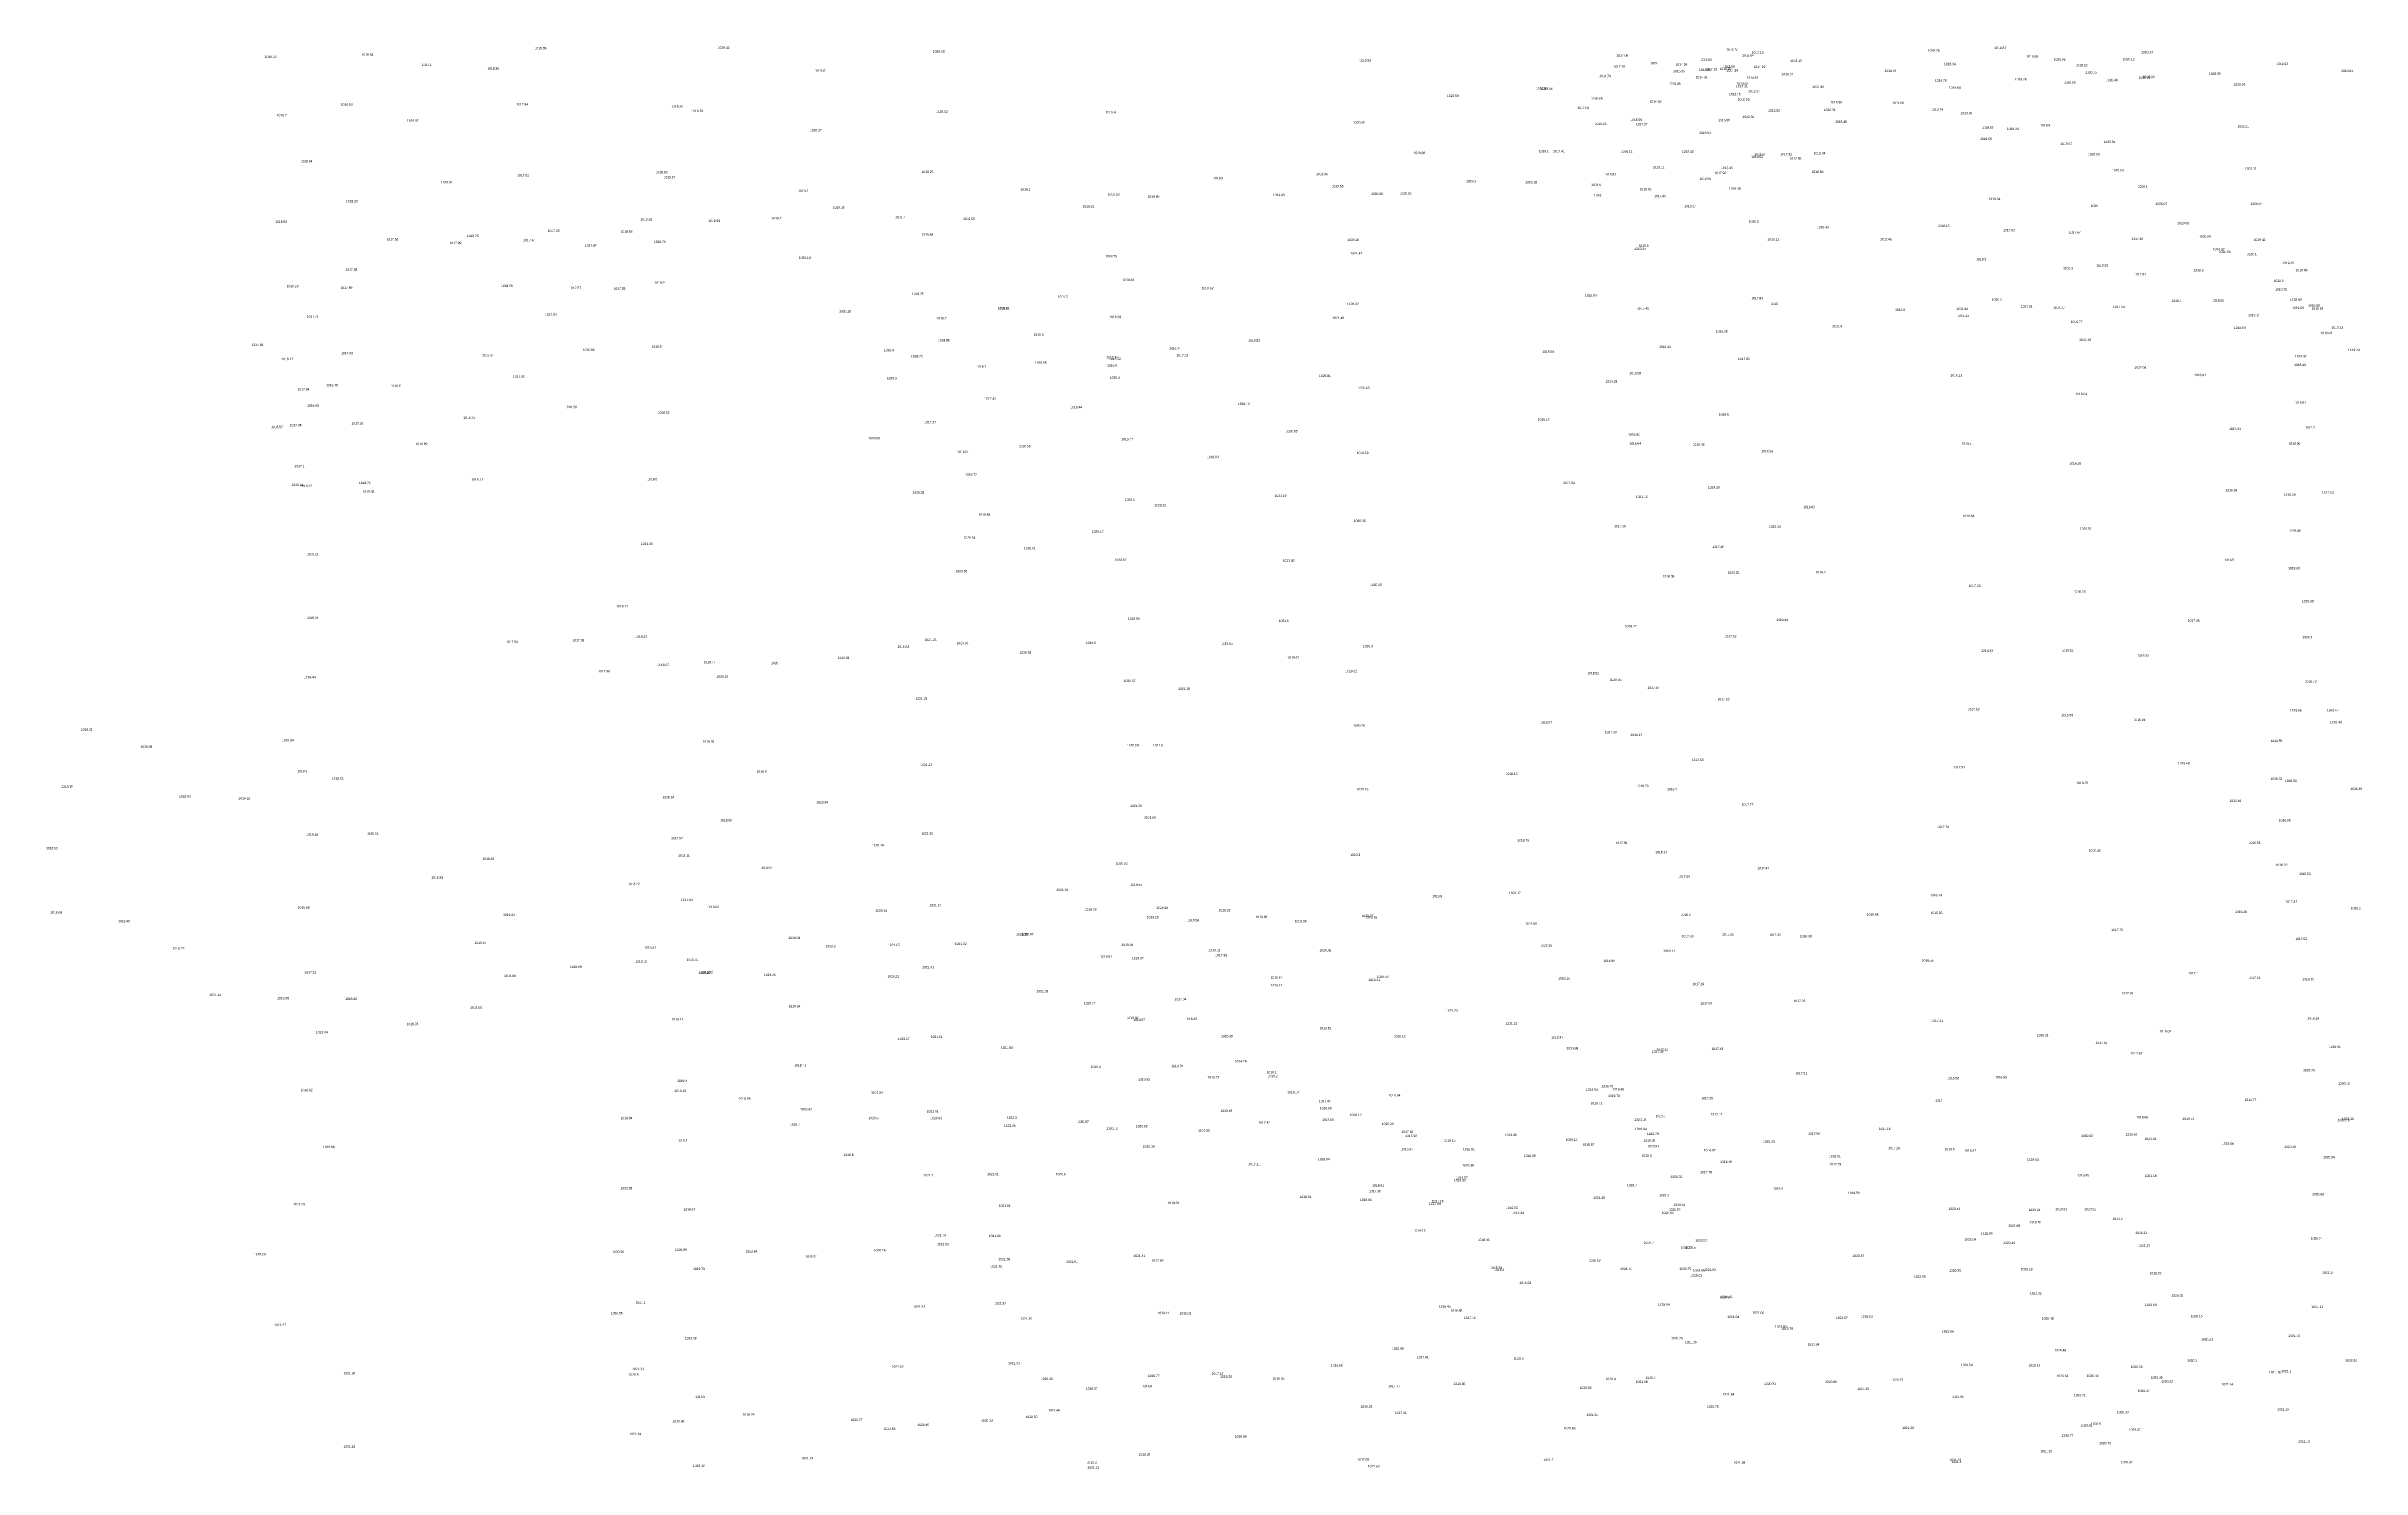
# Model space of a CAD drawing. Header units: inches. Extents: x 628884 to 629912, y 4519174 to 4520145.
# Drawn here: x 628993.6 to 629190.4, y 4519663.6 to 4519784.5 of the extents above; entities that cross this region are included whole.
import ezdxf

# ---------------------------------------------------------------- set-up
doc = ezdxf.new("R2010")
doc.units = ezdxf.units.IN
doc.header["$MEASUREMENT"] = 0

msp = doc.modelspace()

# ---------------------------------------------------------------- texts
for s, p in [('1018.33', (629012.17, 4519783.5, 1018.33)), ('1016.84', (629020.41, 4519783.68, 1016.84)), ('1015.96', (629035.12, 4519784.23, 1015.96)), ('1019.42', (629050.68, 4519784.28, 1019.42)), ('1020.36', (629068.97, 4519783.94, 1020.36)), ('1017.06', (629127.09, 4519783.61, 1017.06)), ('1016.74', (629136.41, 4519784.1, 1016.74)), ('1016.04', (629137.77, 4519783.61, 1016.04)), ('1013.19', (629138.59, 4519783.86, 1013.19)), ('1019.76', (629153.56, 4519784.02, 1019.76)), ('1019.87', (629159.22, 4519784.25, 1019.87)), ('1019.98', (629161.94, 4519783.51, 1019.98)), ('1020.24', (629171.7, 4519783.89, 1020.24)), ('1017.1', (629025.53, 4519782.82, 1017.1)), ('1018.36', (629031.09, 4519782.5, 1018.36)), ('1019.81', (629058.96, 4519782.32, 1019.81)), ('1019.95', (629105.23, 4519783.18, 1019.95)), ('1016.74', (629125.61, 4519781.86, 1016.74)), ('1017.28', (629126.82, 4519782.66, 1017.28)), ('1015', (629129.95, 4519782.94, 1015)), ('1015.95', (629131.91, 4519782.28, 1015.95)), ('1014.94', (629132.12, 4519782.84, 1014.94)), ('1014.31', (629133.82, 4519781.77, 1014.31)), ('1014.89', (629134.1, 4519782.39, 1014.89)), ('1015.82', (629134.22, 4519783.27, 1015.82)), ('1017.19', (629134.65, 4519782.44, 1017.19)), ('1013.29', (629135.86, 4519782.47, 1013.29)), ('1013.66', (629136.15, 4519782.67, 1013.66)), ('1014.39', (629136.43, 4519782.33, 1014.39)), ('1014.61', (629138.15, 4519781.72, 1014.61)), ('1014.19', (629138.75, 4519782.64, 1014.19)), ('1016.57', (629141.12, 4519782.01, 1016.57)), ('1018.15', (629141.85, 4519783.15, 1018.15)), ('1018.78', (629149.88, 4519782.31, 1018.78)), ('1019.78', (629154.16, 4519781.48, 1019.78)), ('1018.34', (629154.93, 4519782.88, 1018.34)), ('1018.26', (629160.96, 4519781.58, 1018.26)), ('1020.05', (629164.27, 4519783.27, 1020.05)), ('1018.52', (629166.13, 4519782.78, 1018.52)), ('1020.15', (629166.94, 4519782.17, 1020.15)), ('1020.48', (629168.71, 4519781.52, 1020.48)), ('1020.12', (629170.13, 4519783.3, 1020.12)), ('1020.25', (629171.49, 4519781.74, 1020.25)), ('1018.33', (629171.83, 4519781.79, 1018.33)), ('1018.68', (629177.46, 4519782.07, 1018.68)), ('1019.28', (629183.19, 4519782.89, 1019.28)), ('1019.81', (629188.7, 4519782.31, 1019.81)), ('1018.93', (629018.64, 4519779.45, 1018.93)), ('1017.64', (629033.56, 4519779.46, 1017.64)), ('1020.59', (629112.68, 4519780.18, 1020.59)), ('1018.93', (629120.25, 4519780.82, 1018.93)), ('1017.46', (629120.65, 4519780.78, 1017.46)), ('1016.68', (629124.9, 4519779.94, 1016.68)), ('1014.83', (629129.91, 4519779.7, 1014.83)), ('1014.48', (629131.53, 4519781.21, 1014.48)), ('1012.45', (629136.65, 4519780.32, 1012.45)), ('1017.11', (629137.25, 4519781, 1017.11)), ('1014.91', (629137.29, 4519781.21, 1014.91)), ('1016.03', (629137.4, 4519779.86, 1016.03)), ('1013.57', (629138.28, 4519780.58, 1013.57)), ('1019.48', (629143.72, 4519780.95, 1019.48)), ('1018.96', (629145.27, 4519779.63, 1018.96)), ('1019.06', (629150.52, 4519779.57, 1019.06)), ('1019.84', (629155.35, 4519780.87, 1019.84)), ('1020.09', (629165.11, 4519781.32, 1020.09)), ('1020.24', (629179.55, 4519781.14, 1020.24)), ('1018.7', (629013.19, 4519778.52, 1018.7)), ('1018.92', (629024.26, 4519778.07, 1018.92)), ('1019.09', (629046.73, 4519779.26, 1019.09)), ('1018.79', (629048.44, 4519778.89, 1018.79)), ('1020.02', (629069.24, 4519778.83, 1020.02)), ('1019.4', (629083.67, 4519778.78, 1019.4)), ('1020.05', (629104.71, 4519777.9, 1020.05)), ('1017.09', (629123.77, 4519779.16, 1017.09)), ('1016.23', (629125.24, 4519777.8, 1016.23)), ('1015.56', (629128.27, 4519778.14, 1015.56)), ('1017.27', (629128.74, 4519777.77, 1017.27)), ('1015.86', (629135.74, 4519778.12, 1015.86)), ('1012.36', (629137.8, 4519778.39, 1012.36)), ('1012.82', (629139.99, 4519778.93, 1012.82)), ('1018.51', (629144.72, 4519778.98, 1018.51)), ('1018.48', (629145.68, 4519777.98, 1018.48)), ('1019.74', (629153.86, 4519779.02, 1019.74)), ('1019.69', (629156.34, 4519778.71, 1019.69)), ('1019.9', (629163.12, 4519777.67, 1019.9)), ('1020.21', (629179.88, 4519777.58, 1020.21)), ('1020.27', (629058.53, 4519777.26, 1020.27)), ('1019.01', (629134.12, 4519777.04, 1019.01)), ('1019.68', (629158, 4519776.52, 1019.68)), ('1019.97', (629158.14, 4519777.47, 1019.97)), ('1019.94', (629160.28, 4519777.38, 1019.94)), ('1019.97', (629164.83, 4519776.1, 1019.97)), ('1020.31', (629168.5, 4519776.26, 1020.31)), ('1018.64', (629015.23, 4519774.62, 1018.64)), ('1018.63', (629045.41, 4519773.69, 1018.63)), ('1020.25', (629068.02, 4519773.71, 1020.25)), ('1020.88', (629109.83, 4519775.32, 1020.88)), ('1019.1', (629120.49, 4519775.48, 1019.1)), ('1017.41', (629121.7, 4519775.47, 1017.41)), ('1018.11', (629127.45, 4519775.45, 1018.11)), ('1018.11', (629130.16, 4519774.11, 1018.11)), ('1018.43', (629132.65, 4519775.44, 1018.43)), ('1017.92', (629135.42, 4519773.62, 1017.92)), ('1017.45', (629135.98, 4519774.05, 1017.45)), ('1018.83', (629138.55, 4519775, 1018.83)), ('1018.64', (629138.79, 4519775.19, 1018.64)), ('1017.32', (629141.02, 4519775.22, 1017.32)), ('1017.55', (629141.81, 4519774.84, 1017.55)), ('1018.58', (629143.68, 4519773.72, 1018.58)), ('1019.34', (629143.86, 4519775.3, 1019.34)), ('1020.03', (629167.18, 4519775.22, 1020.03)), ('1020.08', (629169.22, 4519773.85, 1020.08)), ('1020.11', (629180.52, 4519773.99, 1020.11)), ('1018.51', (629027.15, 4519772.83, 1018.51)), ('1017.52', (629033.64, 4519773.43, 1017.52)), ('1019.67', (629046.09, 4519773.26, 1019.67)), ('1020.2', (629057.53, 4519772.09, 1020.2)), ('1019.1', (629076.42, 4519772.21, 1019.1)), ('1019.03', (629083.84, 4519771.8, 1019.03)), ('1019.95', (629087.23, 4519771.63, 1019.95)), ('1019.8', (629092.81, 4519773.17, 1019.8)), ('1019.93', (629097.88, 4519771.75, 1019.93)), ('1019.96', (629101.55, 4519773.53, 1019.96)), ('1019.66', (629102.88, 4519772.5, 1019.66)), ('1020.99', (629106.23, 4519771.85, 1020.99)), ('1020.03', (629108.66, 4519771.88, 1020.03)), ('1019.3', (629114.31, 4519772.93, 1019.3)), ('1019.18', (629119.33, 4519772.84, 1019.18)), ('1018.6', (629124.93, 4519772.62, 1018.6)), ('1018.1', (629125.17, 4519771.72, 1018.1)), ('1018.85', (629126.06, 4519773.51, 1018.85)), ('1019.05', (629129.06, 4519772.24, 1019.05)), ('1017.95', (629130.29, 4519771.66, 1017.95)), ('1018.95', (629134.14, 4519773.13, 1018.95)), ('1018.38', (629136.65, 4519772.29, 1018.38)), ('1020.1', (629171.4, 4519772.47, 1020.1)), ('1018.23', (629019.08, 4519771.22, 1018.23)), ('1019.28', (629044.11, 4519769.67, 1019.28)), ('1019.7', (629055.25, 4519769.77, 1019.7)), ('1019.25', (629060.47, 4519770.69, 1019.25)), ('1019.7', (629065.76, 4519769.87, 1019.7)), ('1019.55', (629071.54, 4519769.72, 1019.55)), ('1019.31', (629081.69, 4519770.77, 1019.31)), ('1018.27', (629132.85, 4519770.81, 1018.27)), ('1019.64', (629158.72, 4519771.41, 1019.64)), ('1020', (629167.41, 4519770.82, 1020)), ('1020.07', (629172.91, 4519771, 1020.07)), ('1020.04', (629180.99, 4519771, 1020.04)), ('1018.92', (629013.07, 4519769.48, 1018.92)), ('1017.63', (629022.53, 4519767.99, 1017.63)), ('1017.99', (629027.89, 4519767.67, 1017.99)), ('1018.76', (629029.36, 4519768.27, 1018.76)), ('1017.47', (629034.14, 4519767.92, 1017.47)), ('1017.35', (629036.23, 4519768.7, 1017.35)), ('1018.58', (629042.43, 4519768.65, 1018.58)), ('1019.76', (629045.26, 4519767.77, 1019.76)), ('1018.99', (629049.89, 4519769.55, 1018.99)), ('1019.89', (629068.01, 4519768.38, 1019.89)), ('1020.26', (629104.22, 4519767.93, 1020.26)), ('1018.2', (629138.34, 4519769.49, 1018.2)), ('1018.11', (629139.93, 4519767.96, 1018.11)), ('1018.43', (629144.14, 4519769.02, 1018.43)), ('1018.46', (629149.5, 4519767.99, 1018.46)), ('1018.15', (629154.4, 4519769.12, 1018.15)), ('1017.93', (629159.97, 4519768.76, 1017.93)), ('1017.47', (629165.55, 4519768.57, 1017.47)), ('1017.49', (629170.88, 4519768.03, 1017.49)), ('1020.08', (629174.77, 4519769.36, 1020.08)), ('1020.08', (629176.62, 4519768.21, 1020.08)), ('1019.42', (629181.26, 4519767.95, 1019.42)), ('1017.87', (629039.39, 4519767.46, 1017.87)), ('1020.14', (629057.58, 4519766.42, 1020.14)), ('1018.75', (629083.62, 4519766.54, 1018.75)), ('1021.47', (629104.47, 4519766.79, 1021.47)), ('1019.04', (629128.6, 4519767.17, 1019.04)), ('1018.6', (629128.97, 4519767.45, 1018.6)), ('1019.2', (629157.68, 4519766.29, 1019.2)), ('1019.35', (629167.89, 4519765.76, 1019.35)), ('1018.32', (629177.79, 4519767.13, 1018.32)), ('1020.06', (629178.29, 4519766.91, 1020.06)), ('1020.1', (629180.67, 4519766.72, 1020.1)), ('1019.29', (629183.69, 4519765.97, 1019.29)), ('1018.29', (629014.04, 4519764.01, 1018.29)), ('1017.99', (629018.62, 4519763.87, 1017.99)), ('1017.88', (629019.04, 4519765.41, 1017.88)), ('1018.96', (629032.26, 4519764.03, 1018.96)), ('1017.57', (629038.07, 4519763.85, 1017.57)), ('1017.39', (629041.83, 4519763.8, 1017.39)), ('1018.91', (629045.3, 4519764.3, 1018.91)), ('1019.63', (629085.09, 4519764.53, 1019.63)), ('1019.92', (629091.83, 4519763.84, 1019.92)), ('1016.3', (629165.06, 4519765.53, 1016.3)), ('1017.81', (629171.12, 4519765.01, 1017.81)), ('1018.9', (629176.15, 4519765.36, 1018.9)), ('1020.2', (629182.96, 4519764.45, 1020.2)), ('1018.78', (629183.09, 4519763.71, 1018.78)), ('1018.89', (629184.83, 4519765.37, 1018.89)), ('1020.18', (629061, 4519761.86, 1020.18)), ('1019.75', (629067.19, 4519763.34, 1019.75)), ('1019.01', (629074.49, 4519762.12, 1019.01)), ('1018.81', (629074.51, 4519762.11, 1018.81)), ('1019.3', (629079.59, 4519763.11, 1019.3)), ('1020.32', (629104.18, 4519762.49, 1020.32)), ('1019.04', (629124.41, 4519763.21, 1019.04)), ('1017.46', (629128.84, 4519762.11, 1017.46)), ('1017.83', (629138.55, 4519762.98, 1017.83)), ('1016', (629140.2, 4519762.5, 1016)), ('1016.6', (629150.78, 4519761.99, 1016.6)), ('1018.44', (629155.96, 4519762.08, 1018.44)), ('1015.5', (629159, 4519762.86, 1015.5)), ('1017.51', (629161.47, 4519762.27, 1017.51)), ('1016.37', (629164.21, 4519762.17, 1016.37)), ('1017.54', (629169.3, 4519762.25, 1017.54)), ('1018.1', (629174.28, 4519762.75, 1018.1)), ('1018.66', (629177.75, 4519762.78, 1018.66)), ('1019.89', (629184.35, 4519762.87, 1019.89)), ('1019.08', (629184.53, 4519762.15, 1019.08)), ('1019.89', (629185.89, 4519762.36, 1019.89)), ('1019.34', (629186.19, 4519762.1, 1019.34)), ('1017.71', (629015.75, 4519761.43, 1017.71)), ('1017.84', (629036, 4519761.59, 1017.84)), ('1018.7', (629069.28, 4519761.27, 1018.7)), ('1016.6', (629077.54, 4519759.89, 1016.6)), ('1018.39', (629083.98, 4519761.38, 1018.39)), ('1021.48', (629102.94, 4519761.3, 1021.48)), ('1016.09', (629135.54, 4519760.16, 1016.09)), ('1016.9', (629145.42, 4519760.6, 1016.9)), ('1015.15', (629156.07, 4519761.49, 1015.15)), ('1016.77', (629165.71, 4519760.97, 1016.77)), ('1018.54', (629179.58, 4519760.46, 1018.54)), ('1019.14', (629180.79, 4519761.54, 1019.14)), ('1019.03', (629186.94, 4519760.02, 1019.03)), ('1019.23', (629187.87, 4519760.49, 1019.23)), ('1017.84', (629011.05, 4519759.02, 1017.84)), ('1018.17', (629013.59, 4519757.81, 1018.17)), ('1017.93', (629018.67, 4519758.3, 1017.93)), ('1019.24', (629030.65, 4519758.14, 1019.24)), ('1016.88', (629039.21, 4519758.58, 1016.88)), ('1018.9', (629045.06, 4519758.87, 1018.9)), ('1018.9', (629064.81, 4519758.57, 1018.9)), ('1018.73', (629067.11, 4519758.05, 1018.73)), ('1018.86', (629069.41, 4519759.41, 1018.86)), ('1017.25', (629083.72, 4519757.96, 1017.25)), ('1017.22', (629083.95, 4519757.82, 1017.22)), ('1016.74', (629089.06, 4519758.7, 1016.74)), ('1017.32', (629089.68, 4519758.12, 1017.32)), ('1019.83', (629095.79, 4519759.38, 1019.83)), ('1018.64', (629120.78, 4519758.44, 1018.64)), ('1016.43', (629130.71, 4519758.84, 1016.43)), ('1017.85', (629137.42, 4519757.82, 1017.85)), ('1016.43', (629166.42, 4519759.44, 1016.43)), ('1018.92', (629184.77, 4519758.04, 1018.92)), ('1019.24', (629189.28, 4519758.58, 1019.24)), ('1017.89', (629033.27, 4519756.33, 1017.89)), ('1019.5', (629065.06, 4519756.18, 1019.5)), ('1016.7', (629072.67, 4519757.16, 1016.7)), ('1016.85', (629077.65, 4519757.5, 1016.85)), ('1016.9', (629083.79, 4519757.26, 1016.9)), ('1018.3', (629084.02, 4519756.24, 1018.3)), ('1020.81', (629101.8, 4519756.38, 1020.81)), ('1014.53', (629126.16, 4519755.9, 1014.53)), ('1016.55', (629128.19, 4519756.61, 1016.55)), ('1016.23', (629155.48, 4519756.42, 1016.23)), ('1017.04', (629171.13, 4519757.08, 1017.04)), ('1016.91', (629176.2, 4519756.45, 1016.91)), ('1018.43', (629184.7, 4519757.31, 1018.43)), ('1017.94', (629014.97, 4519755.24, 1017.94)), ('1016.93', (629015.78, 4519753.86, 1016.93)), ('1018.45', (629017.39, 4519755.59, 1018.45)), ('1018.6', (629022.88, 4519755.52, 1018.6)), ('1017.41', (629073.35, 4519754.44, 1017.41)), ('1019.43', (629094.91, 4519754, 1019.43)), ('1020.03', (629105.09, 4519755.35, 1020.03)), ('1016.04', (629166.1, 4519754.84, 1016.04)), ('1018.81', (629184.72, 4519754.1, 1018.81)), ('1018.57', (629012.71, 4519752.03, 1018.57)), ('1017.96', (629014.3, 4519752.19, 1017.96)), ('1017.92', (629019.55, 4519752.34, 1017.92)), ('1019.35', (629029.06, 4519752.82, 1019.35)), ('1016.38', (629037.7, 4519753.73, 1016.38)), ('1018.92', (629045.58, 4519753.26, 1018.92)), ('1017.37', (629068.25, 4519752.44, 1017.37)), ('1016.44', (629080.66, 4519753.71, 1016.44)), ('1018.17', (629120.4, 4519752.67, 1018.17)), ('1018.6', (629135.79, 4519753.09, 1018.6)), ('1017.2', (629185.64, 4519751.98, 1017.2)), ('1018.69', (629025, 4519750.59, 1018.69)), ('1020.08', (629063.47, 4519751.07, 1020.08)), ('1016.58', (629076.27, 4519750.41, 1016.58)), ('1019.47', (629084.99, 4519751, 1019.47)), ('1020.85', (629098.97, 4519751.68, 1020.85)), ('1016.84', (629128.08, 4519751.38, 1016.84)), ('1016.04', (629128.18, 4519750.64, 1016.04)), ('1016.48', (629133.57, 4519750.54, 1016.48)), ('1016.56', (629139.41, 4519749.97, 1016.56)), ('1016.4', (629156.43, 4519750.62, 1016.4)), ('1015.81', (629179.18, 4519751.87, 1015.81)), ('1018.96', (629184.23, 4519750.63, 1018.96)), ('1017.1', (629014.7, 4519748.7, 1017.1)), ('1018.01', (629071.06, 4519749.91, 1018.01)), ('1016.72', (629071.72, 4519747.98, 1016.72)), ('1019.93', (629092.28, 4519749.48, 1019.93)), ('1019.89', (629105.01, 4519749.83, 1019.89)), ('1016.18', (629165.59, 4519748.94, 1016.18)), ('1018.64', (629014.45, 4519747.11, 1018.64)), ('1019.12', (629015.2, 4519747.02, 1019.12)), ('1018.72', (629020.18, 4519747.28, 1018.72)), ('1018.38', (629020.49, 4519746.54, 1018.38)), ('1019.17', (629029.74, 4519747.56, 1019.17)), ('1018.9', (629044.7, 4519747.6, 1018.9)), ('1020.28', (629067.24, 4519746.46, 1020.28)), ('1021.19', (629098.03, 4519746.19, 1021.19)), ('1017.86', (629122.55, 4519747.28, 1017.86)), ('1021.12', (629128.74, 4519746.1, 1021.12)), ('1019.39', (629134.86, 4519746.89, 1019.39)), ('1016.53', (629178.87, 4519746.66, 1016.53)), ('1019.26', (629183.84, 4519746.3, 1019.26)), ('1017.03', (629187.07, 4519746.45, 1017.03)), ('1019.58', (629072.86, 4519744.58, 1019.58)), ('1020.5', (629085.3, 4519745.88, 1020.5)), ('1020.12', (629087.8, 4519745.38, 1020.12)), ('1020.05', (629104.76, 4519744.05, 1020.05)), ('1016.83', (629142.97, 4519745.23, 1016.83)), ('1016.84', (629156.51, 4519744.47, 1016.84)), ('1019.03', (629044.15, 4519742.1, 1019.03)), ('1020.04', (629071.59, 4519742.63, 1020.04)), ('1020.17', (629082.49, 4519743.15, 1020.17)), ('1017.56', (629126.89, 4519743.61, 1017.56)), ('1020.04', (629140.05, 4519743.57, 1020.04)), ('1016.51', (629166.49, 4519743.39, 1016.51)), ('1019.48', (629184.24, 4519743.22, 1019.48)), ('1019.21', (629015.77, 4519741.23, 1019.21)), ('1020.01', (629076.72, 4519741.74, 1020.01)), ('1020.67', (629084.44, 4519740.73, 1020.67)), ('1021.48', (629098.71, 4519740.68, 1021.48)), ('1017.46', (629135.23, 4519741.84, 1017.46)), ('1016.5', (629178.76, 4519740.73, 1016.5)), ('1020.65', (629070.9, 4519739.78, 1020.65)), ('1020.25', (629106.14, 4519738.62, 1020.25)), ('1018.08', (629131.01, 4519739.34, 1018.08)), ('1020.32', (629136.54, 4519739.66, 1020.32)), ('1016.2', (629144.02, 4519739.68, 1016.2)), ('1017.39', (629157.04, 4519738.53, 1017.39)), ('1019.69', (629184.19, 4519740.03, 1019.69)), ('1018.17', (629042.06, 4519736.79, 1018.17)), ('1016.28', (629165.96, 4519738.04, 1016.28)), ('1019.93', (629185.36, 4519737.23, 1019.93)), ('1019.34', (629015.74, 4519735.81, 1019.34)), ('1019.25', (629043.68, 4519734.21, 1019.25)), ('1020.58', (629085.56, 4519735.74, 1020.58)), ('1021.5', (629098.38, 4519735.56, 1021.5)), ('1018.27', (629127.8, 4519735.09, 1018.27)), ('1017.52', (629136.29, 4519734.25, 1017.52)), ('1019.44', (629140.67, 4519735.65, 1019.44)), ('1017.45', (629175.66, 4519735.58, 1017.45)), ('1017.59', (629032.69, 4519733.76, 1017.59)), ('1017.99', (629038.34, 4519733.91, 1017.99)), ('1019.94', (629060.87, 4519732.42, 1019.94)), ('1019.82', (629065.96, 4519733.36, 1019.82)), ('1021.23', (629068.27, 4519733.95, 1021.23)), ('1020.03', (629070.99, 4519733.67, 1020.03)), ('1019.93', (629076.34, 4519732.86, 1019.93)), ('1019.5', (629081.98, 4519733.69, 1019.5)), ('1021.65', (629093.47, 4519733.64, 1021.65)), ('1019.67', (629099.12, 4519732.43, 1019.67)), ('1020.3', (629105.53, 4519733.41, 1020.3)), ('1016.93', (629158.1, 4519733.02, 1016.93)), ('1015.52', (629164.94, 4519733.04, 1015.52)), ('1016.03', (629171.36, 4519732.6, 1016.03)), ('1020.4', (629185.41, 4519734.17, 1020.4)), ('1019.44', (629015.51, 4519730.78, 1019.44)), ('1017.56', (629040.53, 4519731.27, 1017.56)), ('1018.05', (629045.55, 4519731.81, 1018.05)), ('1018.77', (629049.48, 4519732.05, 1018.77)), ('1020.21', (629050.58, 4519730.82, 1020.21)), ('1020', (629055.22, 4519731.97, 1020)), ('1020.67', (629085.2, 4519730.45, 1020.67)), ('1020.32', (629104.04, 4519731.29, 1020.32)), ('1018.52', (629124.61, 4519731.11, 1018.52)), ('1020.05', (629126.51, 4519730.55, 1020.05)), ('1019.73', (629185.6, 4519730.41, 1019.73)), ('1021.23', (629067.5, 4519728.96, 1021.23)), ('1021.28', (629089.83, 4519729.78, 1021.28)), ('1017.87', (629129.73, 4519729.87, 1017.87)), ('1017.18', (629135.69, 4519728.91, 1017.18)), ('1018.31', (628996.54, 4519726.32, 1018.31)), ('1020.26', (629104.7, 4519726.65, 1020.26)), ('1018.57', (629120.62, 4519726.91, 1018.57)), ('1017.18', (629156.95, 4519728.05, 1017.18)), ('1015.99', (629164.91, 4519727.54, 1015.99)), ('1016.84', (629171.06, 4519727.15, 1016.84)), ('1018.66', (629184.35, 4519727.95, 1018.66)), ('1020.47', (629187.49, 4519727.97, 1020.47)), ('1019.44', (629187.75, 4519726.95, 1019.44)), ('1018.88', (629001.61, 4519724.88, 1018.88)), ('1019.34', (629013.64, 4519725.42, 1019.34)), ('1019.65', (629049.39, 4519725.29, 1019.65)), ('1020.59', (629085.48, 4519724.98, 1020.59)), ('1021.8', (629087.68, 4519724.98, 1021.8)), ('1017.39', (629126.1, 4519726.1, 1017.39)), ('1018.17', (629128.28, 4519725.87, 1018.17)), ('1016.55', (629182.7, 4519725.35, 1016.55)), ('1019.3', (629014.94, 4519722.79, 1019.3)), ('1019.8', (629053.99, 4519722.76, 1019.8)), ('1021.13', (629067.91, 4519723.33, 1021.13)), ('1018.13', (629117.67, 4519722.55, 1018.13)), ('1017.58', (629133.51, 4519723.74, 1017.58)), ('1017.51', (629155.72, 4519723.11, 1017.51)), ('1015.48', (629174.82, 4519723.45, 1015.48)), ('1018.35', (628994.87, 4519721.47, 1018.35)), ('1019.04', (629004.88, 4519720.63, 1019.04)), ('1019.16', (629009.94, 4519720.45, 1019.16)), ('1019.01', (629017.89, 4519722.16, 1019.01)), ('1018.64', (629045.99, 4519720.57, 1018.64)), ('1020.16', (629105, 4519721.24, 1020.16)), ('1016.73', (629128.81, 4519721.52, 1016.73)), ('1015.7', (629131.4, 4519721.25, 1015.7)), ('1016.25', (629166.18, 4519721.78, 1016.25)), ('1016.32', (629182.69, 4519722.14, 1016.32)), ('1018.33', (629183.92, 4519721.96, 1018.33)), ('1016.49', (629189.49, 4519721.28, 1016.49)), ('1018.58', (629050.9, 4519718.61, 1018.58)), ('1020.04', (629059.06, 4519720.14, 1020.04)), ('1021.23', (629085.75, 4519719.83, 1021.23)), ('1019.69', (629086.93, 4519718.84, 1019.69)), ('1017.77', (629137.74, 4519719.94, 1017.77)), ('1013.81', (629179.21, 4519720.26, 1013.81)), ('1016.05', (629183.4, 4519718.6, 1016.05)), ('1016.44', (629015.71, 4519717.39, 1016.44)), ('1018.91', (629020.87, 4519717.49, 1018.91)), ('1017.87', (629046.72, 4519717.08, 1017.87)), ('1020.14', (629063.8, 4519716.48, 1020.14)), ('1021.25', (629067.99, 4519717.48, 1021.25)), ('1018.75', (629118.66, 4519716.9, 1018.75)), ('1017.89', (629127.01, 4519716.68, 1017.89)), ('1017.78', (629154.37, 4519718.05, 1017.78)), ('1016.56', (629180.84, 4519716.69, 1016.56)), ('1018.52', (628993.58, 4519716.23, 1018.52)), ('1018.82', (629030.68, 4519715.33, 1018.82)), ('1018.11', (629047.31, 4519715.61, 1018.11)), ('1019.9', (629054.4, 4519714.57, 1019.9)), ('1020.92', (629084.52, 4519714.94, 1020.92)), ('1020.3', (629104.46, 4519715.67, 1020.3)), ('1016.14', (629130.39, 4519715.9, 1016.14)), ('1017.47', (629139.08, 4519714.53, 1017.47)), ('1016.43', (629167.24, 4519716.03, 1016.43)), ('1016.22', (629183.13, 4519714.81, 1016.22)), ('1018.83', (629026.34, 4519713.74, 1018.83)), ('1018.22', (629043.06, 4519713.19, 1018.22)), ('1021.33', (629079.48, 4519712.7, 1021.33)), ('1019.55', (629085.76, 4519713.13, 1019.55)), ('1017.59', (629132.35, 4519713.83, 1017.59)), ('1015.53', (629185.12, 4519714.05, 1015.53)), ('1018.69', (628993.95, 4519710.76, 1018.69)), ('1016.69', (629014.98, 4519711.2, 1016.69)), ('1019.21', (629032.44, 4519710.57, 1019.21)), ('1017.83', (629047.56, 4519711.85, 1017.83)), ('1018.06', (629049.8, 4519711.24, 1018.06)), ('1020.14', (629064.08, 4519710.93, 1020.14)), ('1021.17', (629068.69, 4519711.39, 1021.17)), ('1019.78', (629081.88, 4519711.02, 1019.78)), ('1020.18', (629087.97, 4519711.17, 1020.18)), ('1020.22', (629093.27, 4519710.96, 1020.22)), ('1019.8', (629111.43, 4519712.16, 1019.8)), ('1020.17', (629117.95, 4519712.43, 1020.17)), ('1016.2', (629132.55, 4519710.58, 1016.2)), ('1015.85', (629148.37, 4519710.59, 1015.85)), ('1016.14', (629153.76, 4519712.23, 1016.14)), ('1015.55', (629153.8, 4519710.74, 1015.55)), ('1016.28', (629179.69, 4519710.83, 1016.28)), ('1017.47', (629183.96, 4519711.69, 1017.47)), ('1018.2', (629189.52, 4519711.14, 1018.2)), ('1018.48', (628999.71, 4519710.04, 1018.48)), ('1019.03', (629056.7, 4519708.62, 1019.03)), ('1021.38', (629076.05, 4519708.91, 1021.38)), ('1020.97', (629076.53, 4519708.92, 1020.97)), ('1019.29', (629087.16, 4519710.37, 1019.29)), ('1019.58', (629090.61, 4519710.12, 1019.58)), ('1019.88', (629096.41, 4519710.39, 1019.88)), ('1019.99', (629099.74, 4519710.03, 1019.99)), ('1020.27', (629105.42, 4519710.48, 1020.27)), ('1019.78', (629105.73, 4519710.33, 1019.78)), ('1019.06', (629119.32, 4519709.82, 1019.06)), ('1017.39', (629132.64, 4519708.76, 1017.39)), ('1017.25', (629136.07, 4519708.91, 1017.25)), ('1017.32', (629140.07, 4519708.86, 1017.32)), ('1016.93', (629142.68, 4519708.76, 1016.93)), ('1017.79', (629169.16, 4519709.29, 1017.79)), ('1018.72', (629004.35, 4519707.7, 1018.72)), ('1018.67', (629030.01, 4519708.2, 1018.67)), ('1018.41', (629044.43, 4519707.78, 1018.41)), ('1018.31', (629048.05, 4519706.75, 1018.31)), ('1020.3', (629059.85, 4519707.91, 1020.3)), ('1021.05', (629065.16, 4519708.01, 1021.05)), ('1021.52', (629070.84, 4519708.11, 1021.52)), ('1019.51', (629083.21, 4519707.02, 1019.51)), ('1019.58', (629085.01, 4519708.03, 1019.58)), ('1019.27', (629085.9, 4519706.88, 1019.27)), ('1019.19', (629092.41, 4519707.56, 1019.19)), ('1017.98', (629092.99, 4519707.14, 1017.98)), ('1020.36', (629101.84, 4519707.55, 1020.36)), ('1020.16', (629120.62, 4519707.97, 1020.16)), ('1016.65', (629125.97, 4519706.67, 1016.65)), ('1016.11', (629131.06, 4519707.5, 1016.11)), ('1016.55', (629153.05, 4519706.7, 1016.55)), ('1017.52', (629184.8, 4519708.53, 1017.52)), ('1017.31', (629015.55, 4519705.67, 1017.31)), ('1018.89', (629032.52, 4519705.39, 1018.89)), ('1018.69', (629038.12, 4519706.16, 1018.69)), ('1019.16', (629043.67, 4519706.6, 1019.16)), ('1018.65', (629049.05, 4519705.64, 1018.65)), ('1019.52', (629049.28, 4519705.7, 1019.52)), ('1019.25', (629054.61, 4519705.48, 1019.25)), ('1020.22', (629065.11, 4519705.34, 1020.22)), ('1021.41', (629068.06, 4519706.12, 1021.41)), ('1019.67', (629097.69, 4519705.25, 1019.67)), ('1020.11', (629105.99, 4519705.04, 1020.11)), ('1020.53', (629106.72, 4519705.31, 1020.53)), ('1019.15', (629122.13, 4519705.17, 1019.15)), ('1017.19', (629133.55, 4519704.69, 1017.19)), ('1017.1', (629175.7, 4519705.6, 1017.1)), ('1017.01', (629180.84, 4519705.22, 1017.01)), ('1018.35', (629185.39, 4519705.11, 1018.35)), ('1019.14', (629007.44, 4519703.78, 1019.14)), ('1019.08', (629013.23, 4519703.49, 1019.08)), ('1018.86', (629019.01, 4519703.43, 1018.86)), ('1018.65', (629029.63, 4519702.69, 1018.65)), ('1018.24', (629056.71, 4519702.8, 1018.24)), ('1021.33', (629077.78, 4519704.08, 1021.33)), ('1019.77', (629081.81, 4519703.06, 1019.77)), ('1017.04', (629089.52, 4519703.41, 1017.04)), ('1019.12', (629097.68, 4519704.58, 1019.12)), ('1017.97', (629134.23, 4519703.03, 1017.97)), ('1017.23', (629142.15, 4519703.25, 1017.23)), ('1017.26', (629170.03, 4519703.9, 1017.26)), ('1018.78', (629024.23, 4519701.29, 1018.78)), ('1019.13', (629046.76, 4519701.69, 1019.13)), ('1019.32', (629085.45, 4519701.82, 1019.32)), ('1019.57', (629086.01, 4519701.65, 1019.57)), ('1016.35', (629090.44, 4519701.72, 1016.35)), ('1019.52', (629101.85, 4519700.94, 1019.52)), ('1021.28', (629112.6, 4519702.43, 1021.28)), ('1021.21', (629117.66, 4519701.33, 1021.21)), ('1017.21', (629153.86, 4519701.57, 1017.21)), ('1019.14', (629185.83, 4519701.77, 1019.14)), ('1018.04', (629016.52, 4519700.59, 1018.04)), ('1019.67', (629066, 4519700.03, 1019.67)), ('1021.61', (629068.8, 4519700.2, 1021.61)), ('1021.84', (629074.76, 4519699.29, 1021.84)), ('1015.55', (629093.48, 4519700.26, 1015.55)), ('1020.12', (629108.15, 4519700.25, 1020.12)), ('1019.47', (629121.55, 4519700.15, 1019.47)), ('1019.88', (629122.84, 4519699.24, 1019.88)), ('1017.38', (629130.1, 4519698.95, 1017.38)), ('1017.54', (629130.49, 4519699.11, 1017.54)), ('1017.43', (629135.17, 4519699.18, 1017.43)), ('1016.31', (629162.83, 4519700.34, 1016.31)), ('1017.52', (629167.82, 4519699.7, 1017.52)), ('1017.67', (629170.81, 4519698.8, 1017.67)), ('1018.02', (629173.25, 4519700.67, 1018.02)), ('1019.61', (629187.67, 4519699.36, 1019.61)), ('1018.41', (629057.19, 4519697.79, 1018.41)), ('1020.4', (629082.4, 4519697.66, 1020.4)), ('1019.76', (629089.24, 4519697.72, 1019.76)), ('1014.76', (629094.64, 4519698.12, 1014.76)), ('1018.1', (629097.35, 4519697.19, 1018.1)), ('1016.2', (629097.44, 4519696.87, 1016.2)), ('1017.21', (629142.29, 4519697.11, 1017.21)), ('1019.75', (629185.46, 4519697.37, 1019.75)), ('1018.82', (629015.24, 4519695.68, 1018.82)), ('1019.19', (629047, 4519695.61, 1019.19)), ('1019.4', (629047.23, 4519696.46, 1019.4)), ('1018.99', (629052.47, 4519694.95, 1018.99)), ('1019.24', (629063.72, 4519695.47, 1019.24)), ('1019.63', (629086.43, 4519696.58, 1019.63)), ('1015.73', (629092.32, 4519696.76, 1015.73)), ('1016.15', (629099.1, 4519695.51, 1016.15)), ('1019.04', (629107.73, 4519695.23, 1019.04)), ('1018.94', (629124.49, 4519695.72, 1018.94)), ('1018.76', (629125.82, 4519696.01, 1018.76)), ('1019.78', (629126.38, 4519695.18, 1019.78)), ('1019.98', (629126.73, 4519695.74, 1019.98)), ('1017.25', (629134.3, 4519694.99, 1017.25)), ('1016.96', (629155.22, 4519696.69, 1016.96)), ('1016.55', (629159.28, 4519696.76, 1016.55)), ('1019.77', (629180.49, 4519694.85, 1019.77)), ('1020.16', (629188.45, 4519696.23, 1020.16)), ('1019.84', (629042.43, 4519693.3, 1019.84)), ('1018.82', (629057.69, 4519694.04, 1018.82)), ('1020.5', (629063.5, 4519693.3, 1020.5)), ('1021.74', (629068.45, 4519693.85, 1021.74)), ('1020.96', (629068.76, 4519693.3, 1020.96)), ('1022.3', (629075.27, 4519693.34, 1022.3)), ('1020.87', (629081.23, 4519692.99, 1020.87)), ('1019.48', (629093.43, 4519693.91, 1019.48)), ('1017.92', (629096.64, 4519692.91, 1017.92)), ('1017.45', (629101.79, 4519694.74, 1017.45)), ('1016.56', (629101.87, 4519694.14, 1016.56)), ('1017.66', (629102.06, 4519693.16, 1017.66)), ('1016.12', (629104.42, 4519693.56, 1016.12)), ('1018.71', (629124.89, 4519694.57, 1018.71)), ('1020.18', (629128.6, 4519693.16, 1020.18)), ('1015.7', (629130.43, 4519693.47, 1015.7)), ('1017.12', (629135.09, 4519693.62, 1017.12)), ('1017', (629154.19, 4519694.79, 1017)), ('1018.86', (629171.28, 4519693.36, 1018.86)), ('1019.72', (629175.21, 4519693.24, 1019.72)), ('1020.76', (629188.41, 4519693.13, 1020.76)), ('1020.33', (629188.76, 4519693.23, 1020.33)), ('1019.7', (629047.25, 4519691.38, 1019.7)), ('1018.7', (629056.83, 4519692.76, 1018.7)), ('1021.26', (629075.02, 4519692.65, 1021.26)), ('1020.12', (629083.71, 4519692.42, 1020.12)), ('1020.62', (629086.23, 4519692.61, 1020.62)), ('1019.38', (629086.82, 4519690.89, 1019.38)), ('1019.59', (629091.52, 4519692.24, 1019.59)), ('1018.23', (629107.14, 4519692.8, 1018.23)), ('1017.19', (629108.81, 4519692.13, 1017.19)), ('1015.93', (629109.13, 4519691.78, 1015.93)), ('1019.15', (629112.4, 4519691.4, 1019.15)), ('1019.46', (629117.6, 4519691.86, 1019.46)), ('1020.14', (629122.78, 4519691.46, 1020.14)), ('1018.67', (629124.21, 4519691.05, 1018.67)), ('1018.94', (629128.66, 4519692.37, 1018.94)), ('1019.38', (629129.39, 4519691.4, 1019.38)), ('1019.79', (629129.68, 4519691.95, 1019.79)), ('1020.51', (629129.71, 4519690.9, 1020.51)), ('1015.38', (629139.55, 4519691.3, 1015.38)), ('1017.56', (629143.39, 4519691.97, 1017.56)), ('1017.16', (629149.39, 4519692.39, 1017.16)), ('1020.02', (629166.59, 4519691.79, 1020.02)), ('1019.69', (629170.37, 4519691.9, 1019.69)), ('1020.01', (629171.99, 4519691.54, 1020.01)), ('1019.86', (629178.57, 4519691.14, 1019.86)), ('1018.96', (629017.12, 4519690.84, 1018.96)), ('1018.8', (629061.38, 4519690.17, 1018.8)), ('1019.11', (629095.8, 4519689.39, 1019.11)), ('1019.04', (629101.71, 4519689.81, 1019.04)), ('1015.87', (629108.79, 4519690.66, 1015.87)), ('1018.36', (629113.97, 4519689.28, 1018.36)), ('1016.51', (629114.04, 4519690.65, 1016.51)), ('1018.38', (629119.22, 4519690.09, 1018.38)), ('1020.4', (629129.23, 4519690.11, 1020.4)), ('1014.97', (629134.51, 4519690.56, 1014.97)), ('1016.48', (629135.91, 4519689.58, 1016.48)), ('1015.61', (629145.16, 4519690.06, 1015.61)), ('1017.79', (629145.2, 4519689.37, 1017.79)), ('1017.26', (629150.21, 4519690.75, 1017.26)), ('1019.6', (629154.99, 4519690.66, 1019.6)), ('1018.37', (629156.66, 4519690.53, 1018.37)), ('1019.04', (629161.99, 4519689.77, 1019.04)), ('1020.26', (629183.86, 4519690.86, 1020.26)), ('1020.84', (629187.16, 4519689.97, 1020.84)), ('1020.28', (629042.42, 4519687.34, 1020.28)), ('1021.7', (629068.16, 4519688.43, 1021.7)), ('1021.91', (629073.58, 4519688.54, 1021.91)), ('1020.6', (629079.42, 4519688.52, 1020.6)), ('1017.39', (629106.07, 4519687.09, 1017.39)), ('1018.61', (629106.33, 4519687.57, 1018.61)), ('1016.33', (629113.27, 4519688.02, 1016.33)), ('1014.97', (629113.45, 4519688.25, 1014.97)), ('1019.7', (629127.98, 4519687.6, 1019.7)), ('1020.32', (629131.68, 4519688.3, 1020.32)), ('1017.78', (629134.2, 4519688.7, 1017.78)), ('1015.5', (629140.41, 4519687.3, 1015.5)), ('1019.59', (629146.77, 4519686.93, 1019.59)), ('1019.65', (629166.26, 4519688.43, 1019.65)), ('1021.18', (629172.01, 4519688.39, 1021.18)), ('1019.23', (629014.58, 4519685.97, 1019.23)), ('1019.67', (629047.77, 4519685.52, 1019.67)), ('1021.01', (629074.58, 4519685.85, 1021.01)), ('1019.63', (629088.92, 4519686.08, 1019.63)), ('1018.91', (629100.15, 4519686.6, 1018.91)), ('1018.66', (629105.28, 4519686.35, 1018.66)), ('1017.64', (629111.15, 4519686.02, 1017.64)), ('1017.16', (629111.39, 4519686.24, 1017.16)), ('1016.55', (629117.7, 4519685.67, 1016.55)), ('1015.44', (629118.24, 4519685.25, 1015.44)), ('1021.45', (629125.11, 4519686.53, 1021.45)), ('1019.3', (629130.71, 4519686.75, 1019.3)), ('1020.63', (629130.94, 4519685.25, 1020.63)), ('1020.85', (629131.53, 4519685.52, 1020.85)), ('1019.62', (629131.94, 4519685.93, 1019.62)), ('1020.41', (629155.32, 4519685.58, 1020.41)), ('1020.21', (629162.13, 4519685.49, 1020.21)), ('1020.23', (629164.4, 4519685.56, 1020.23)), ('1020.22', (629166.86, 4519685.56, 1020.22)), ('1020.83', (629186.23, 4519686.83, 1020.83)), ('1021.78', (629069.1, 4519683.35, 1021.78)), ('1021.43', (629073.73, 4519683.28, 1021.43)), ('1019.15', (629109.85, 4519683.73, 1019.15)), ('1020.69', (629158.08, 4519683.48, 1020.69)), ('1020.68', (629160.41, 4519684.15, 1020.68)), ('1019.76', (629162.18, 4519684.44, 1019.76)), ('1020.2', (629169.27, 4519684.74, 1020.2)), ('1020.12', (629171.21, 4519683.55, 1020.12)), ('1020.74', (629186.12, 4519683.06, 1020.74)), ('1020.09', (629011.26, 4519681.72, 1020.09)), ('1020.56', (629041.71, 4519681.92, 1020.56)), ('1020.89', (629047.05, 4519682.11, 1020.89)), ('1020.64', (629053.05, 4519681.96, 1020.64)), ('1020.31', (629058.14, 4519681.52, 1020.31)), ('1020.76', (629063.95, 4519682.06, 1020.76)), ('1021.59', (629069.33, 4519682.58, 1021.59)), ('1021.55', (629074.55, 4519681.31, 1021.55)), ('1021.61', (629080.3, 4519681.09, 1021.61)), ('1021.41', (629086.02, 4519681.59, 1021.41)), ('1017.89', (629087.57, 4519681.18, 1017.89)), ('1018.43', (629115.29, 4519682.95, 1018.43)), ('1018.09', (629124.73, 4519681.2, 1018.09)), ('1019.7', (629129.41, 4519682.7, 1019.7)), ('1018.77', (629132.56, 4519682.29, 1018.77)), ('1019.5', (629132.98, 4519682.28, 1019.5)), ('1020.57', (629133.8, 4519682.89, 1020.57)), ('1020.67', (629147.16, 4519681.59, 1020.67)), ('1020.09', (629156.67, 4519682.97, 1020.09)), ('1020.44', (629159.97, 4519682.7, 1020.44)), ('1021.17', (629171.46, 4519682.47, 1021.17)), ('1019.73', (629048.59, 4519680.48, 1019.73)), ('1021.46', (629073.86, 4519680.68, 1021.46)), ('1015.38', (629116.37, 4519680.6, 1015.38)), ('1016.6', (629116.71, 4519680.4, 1016.6)), ('1016.63', (629118.84, 4519679.29, 1016.63)), ('1024.74', (629127.4, 4519680.49, 1024.74)), ('1020.75', (629132.44, 4519680.48, 1020.75)), ('1020.03', (629133.37, 4519679.92, 1020.03)), ('1020.95', (629133.58, 4519680.33, 1020.95)), ('1021.02', (629134.54, 4519680.41, 1021.02)), ('1020.05', (629152.38, 4519679.83, 1020.05)), ('1020.99', (629155.38, 4519680.34, 1020.99)), ('1020.29', (629161.46, 4519680.45, 1020.29)), ('1020.09', (629172.42, 4519680.11, 1020.09)), ('1021.17', (629187.08, 4519680.18, 1021.17)), ('1021.1', (629043.7, 4519677.63, 1021.1)), ('1021.57', (629067.32, 4519677.27, 1021.57)), ('1021.95', (629074.2, 4519677.56, 1021.95)), ('1016.45', (629112, 4519677.29, 1016.45)), ('1019.84', (629130.62, 4519677.46, 1019.84)), ('1020.2', (629135.86, 4519678.08, 1020.2)), ('1019.62', (629135.95, 4519678.11, 1019.62)), ('1020.32', (629162.24, 4519678.4, 1020.32)), ('1020.68', (629172.02, 4519677.43, 1020.68)), ('1020.02', (629174.28, 4519678.22, 1020.02)), ('1021.13', (629186.16, 4519677.26, 1021.13)), ('1021.27', (629012.98, 4519675.71, 1021.27)), ('1020.55', (629041.6, 4519676.72, 1020.55)), ('1021.06', (629076.4, 4519676.25, 1021.06)), ('1019.11', (629088.07, 4519676.73, 1019.11)), ('1018.01', (629089.94, 4519676.7, 1018.01)), ('1016.98', (629112.99, 4519676.93, 1016.98)), ('1017.16', (629114.12, 4519676.32, 1017.16)), ('1021.04', (629136.52, 4519676.4, 1021.04)), ('1021.04', (629138.65, 4519676.76, 1021.04)), ('1020.93', (629140.56, 4519675.57, 1020.93)), ('1019.78', (629141.1, 4519675.41, 1019.78)), ('1020.57', (629145.75, 4519676.32, 1020.57)), ('1019.83', (629147.88, 4519676.44, 1019.83)), ('1020.66', (629154.76, 4519675.16, 1020.66)), ('1020.48', (629163.25, 4519676.26, 1020.48)), ('1020.15', (629175.92, 4519676.47, 1020.15)), ('1019.48', (629047.89, 4519674.59, 1019.48)), ('1015.98', (629108.01, 4519673.71, 1015.98)), ('1020.25', (629131.73, 4519674.58, 1020.25)), ('1021.15', (629132.91, 4519674.26, 1021.15)), ('1020.84', (629143.34, 4519674.06, 1020.84)), ('1020.46', (629164.33, 4519673.56, 1020.46)), ('1020.23', (629176.79, 4519674.49, 1020.23)), ('1021.15', (629184.2, 4519674.79, 1021.15)), ('1021.36', (629018.87, 4519671.62, 1021.36)), ('1020.5', (629043.11, 4519671.49, 1020.5)), ('1021.33', (629043.4, 4519671.97, 1021.33)), ('1021.52', (629065.48, 4519672.17, 1021.52)), ('1021.31', (629075.37, 4519672.46, 1021.31)), ('1016.77', (629087.25, 4519671.39, 1016.77)), ('1017.14', (629092.68, 4519671.59, 1017.14)), ('1018.28', (629093.4, 4519671.33, 1018.28)), ('1016.69', (629102.81, 4519672.28, 1016.69)), ('1017.41', (629110.12, 4519672.97, 1017.41)), ('1020.3', (629118.35, 4519672.87, 1020.3)), ('1020.7', (629129.56, 4519671.23, 1020.7)), ('1020.54', (629156.37, 4519672.31, 1020.54)), ('1020.14', (629162.13, 4519672.27, 1020.14)), ('1020.63', (629164.5, 4519671.38, 1020.63)), ('1020.42', (629167.07, 4519671.39, 1020.42)), ('1020.39', (629170.81, 4519672.15, 1020.39)), ('1020.95', (629172.52, 4519671.25, 1020.95)), ('1020.3', (629175.6, 4519672.69, 1020.3)), ('1021.18', (629182.56, 4519671.69, 1021.18)), ('1022.1', (629183.59, 4519671.78, 1022.1)), ('1020.96', (629189.06, 4519672.69, 1020.96)), ('1019.5', (629048.77, 4519669.61, 1019.5)), ('1020.39', (629078.17, 4519671.13, 1020.39)), ('1018.57', (629081.98, 4519670.31, 1018.57)), ('1018.8', (629086.77, 4519670.5, 1018.8)), ('1016.85', (629097.86, 4519671.17, 1016.85)), ('1017.77', (629107.69, 4519670.52, 1017.77)), ('1019.36', (629113.24, 4519670.71, 1019.36)), ('1020.59', (629123.96, 4519670.37, 1020.59)), ('1020.4', (629126.17, 4519671.12, 1020.4)), ('1021.38', (629128.73, 4519670.88, 1021.38)), ('1021.64', (629136.11, 4519669.82, 1021.64)), ('1020.91', (629139.65, 4519670.72, 1020.91)), ('1020.86', (629144.83, 4519670.89, 1020.86)), ('1021.29', (629147.56, 4519670.28, 1021.29)), ('1020.75', (629150.46, 4519671.04, 1020.75)), ('1021.36', (629155.59, 4519669.61, 1021.36)), ('1020.71', (629165.98, 4519669.75, 1020.71)), ('1020.37', (629171.41, 4519670.12, 1020.37)), ('1020.22', (629173.4, 4519670.92, 1020.22)), ('1021.14', (629178.51, 4519670.67, 1021.14)), ('1019.66', (629046.84, 4519667.53, 1019.66)), ('1019.29', (629052.8, 4519668.09, 1019.29)), ('1020.77', (629061.98, 4519667.65, 1020.77)), ('1020.39', (629073.07, 4519667.6, 1020.39)), ('1020.53', (629076.86, 4519667.9, 1020.53)), ('1021.46', (629078.77, 4519668.46, 1021.46)), ('1016.52', (629105.33, 4519668.78, 1016.52)), ('1017.31', (629108.26, 4519668.25, 1017.31)), ('1021.64', (629124.54, 4519668.07, 1021.64)), ('1020.75', (629134.78, 4519668.78, 1020.75)), ('1020.5', (629167.43, 4519667.3, 1020.5)), ('1020.33', (629169.63, 4519668.31, 1020.33)), ('1021.19', (629183.25, 4519668.54, 1021.19)), ('1021.43', (629018.87, 4519665.38, 1021.43)), ('1021.34', (629043.16, 4519666.45, 1021.34)), ('1021.58', (629064.79, 4519666.89, 1021.58)), ('1020.45', (629067.65, 4519667.22, 1020.45)), ('1018.49', (629094.64, 4519666.23, 1018.49)), ('1020.63', (629122.6, 4519666.93, 1020.63)), ('1021.26', (629151.38, 4519666.97, 1021.26)), ('1020.77', (629164.93, 4519666.32, 1020.77)), ('1020.81', (629166.57, 4519667.18, 1020.81)), ('1020.73', (629168.12, 4519665.66, 1020.73)), ('1020.47', (629170.65, 4519666.82, 1020.47)), ('1021.19', (629185.05, 4519665.82, 1021.19)), ('1019.38', (629048.57, 4519663.75, 1019.38)), ('1021.25', (629057.8, 4519664.38, 1021.25)), ('1019.3', (629082.05, 4519664.03, 1019.3)), ('1021.22', (629082.11, 4519663.6, 1021.22)), ('1018.39', (629086.46, 4519664.71, 1018.39)), ('1017.65', (629105.07, 4519664.27, 1017.65)), ('1017.53', (629105.95, 4519663.7, 1017.53)), ('1021.7', (629120.88, 4519664.24, 1021.7)), ('1021.89', (629137.04, 4519664.01, 1021.89)), ('1021.23', (629155.4, 4519664.24, 1021.23)), ('1021.4', (629155.57, 4519664.08, 1021.4)), ('1021.16', (629163.12, 4519664.99, 1021.16)), ('1020.82', (629169.97, 4519664.04, 1020.82))]:
    msp.add_text(s, height=0.2).set_placement(p)

doc.saveas('drawing.dxf')
